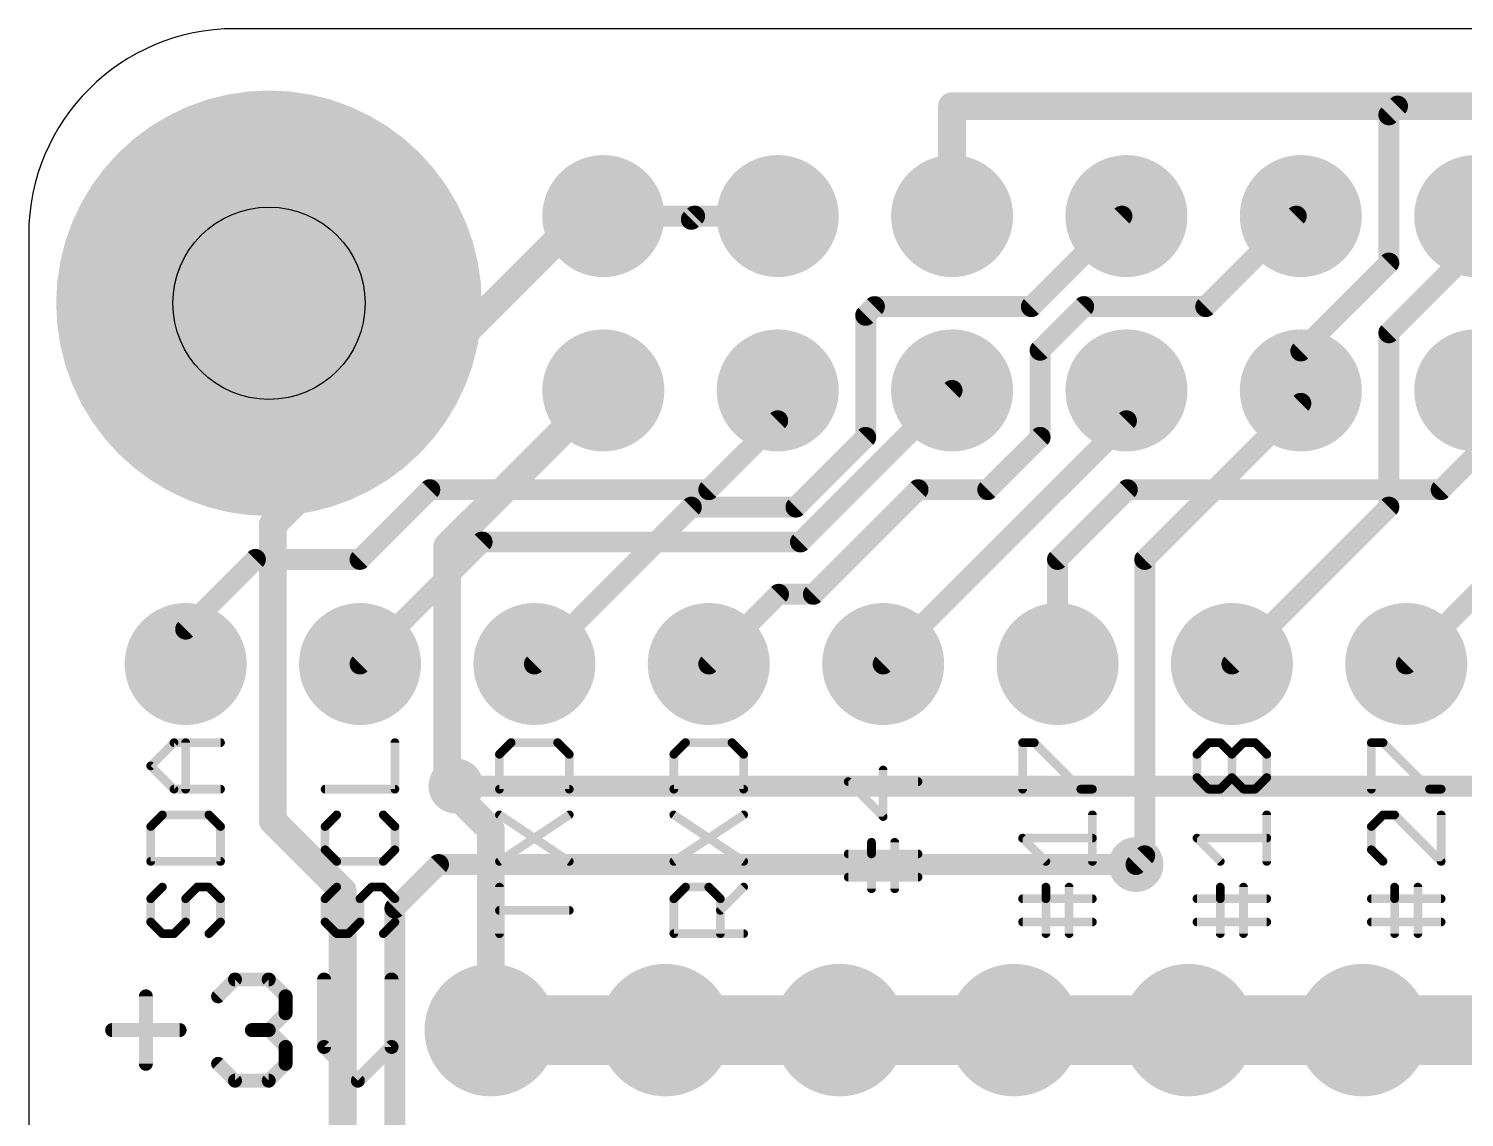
# Model space of a CAD drawing. Extents: x 0 to 65, y 0 to 56.5.
# Drawn here: x 0 to 20.91, y 40.64 to 56.5 of the extents above; entities that cross this region are included whole.
import ezdxf

# ---------------------------------------------------------------- set-up
doc = ezdxf.new("R2010")
doc.units = 0
for name, color, linetype in [('1', 12, 'CONTINUOUS'), ('16', 132, 'CONTINUOUS'), ('17', 110, 'CONTINUOUS'), ('18', 110, 'CONTINUOUS'), ('20', 40, 'CONTINUOUS'), ('21', 253, 'CONTINUOUS'), ('29', 253, 'CONTINUOUS'), ('30', 253, 'CONTINUOUS'), ('41', 12, 'CONTINUOUS')]:
    doc.layers.add(name, color=color, linetype=linetype)

# ---------------------------------------------------------------- blocks, each defined once
blk = doc.blocks.new('RECT')
blk.add_solid([(-0.5, -0.5), (0.5, -0.5), (-0.5, 0.5), (0.5, 0.5)])
blk = doc.blocks.new('ROUNDP')
at = {"const_width": 0.5}
blk.add_lwpolyline([(0, -0.25, 1), (0, 0.25, 1), (0, -0.25)], format="xyb", dxfattribs=at)
blk = doc.blocks.new('ROUNDV')
at = {"const_width": 0.5}
blk.add_lwpolyline([(0, -0.25, 1), (0, 0.25, 1), (0, -0.25)], format="xyb", dxfattribs=at)

msp = doc.modelspace()

# ---------------------------------------------------------------- linework, layer by layer
at = {"layer": '1', "const_width": 0.3048}
for points in [[(17.145, 52.451), (18.464, 53.77)], [(18.464, 53.77), (18.53, 53.77)], [(14.732, 51.816), (15.367, 52.451)], [(15.367, 52.451), (17.145, 52.451)], [(14.732, 50.546), (14.732, 51.816)], [(10.91, 50.788), (10.91, 51.23)], [(11.242, 49.022), (13.45, 51.23)], [(15.99, 50.788), (15.99, 51.23)], [(9.906, 49.784), (10.91, 50.788)], [(12.446, 47.244), (15.99, 50.788)], [(20.066, 47.244), (23.61, 50.788)], [(13.97, 49.784), (14.732, 50.546)], [(20.574, 49.784), (21.07, 50.28)], [(4.826, 48.768), (5.842, 49.784)], [(5.842, 49.784), (9.906, 49.784)], [(11.43, 48.26), (12.954, 49.784)], [(12.954, 49.784), (13.97, 49.784)], [(14.986, 48.768), (16.002, 49.784)], [(16.002, 49.784), (20.574, 49.784)], [(4.826, 47.244), (6.604, 49.022)], [(6.604, 49.022), (11.242, 49.022)], [(2.286, 47.752), (3.302, 48.768)], [(3.302, 48.768), (4.826, 48.768)], [(14.986, 47.244), (14.986, 48.768)], [(9.906, 47.244), (10.922, 48.26)], [(10.922, 48.26), (11.43, 48.26)], [(2.286, 47.244), (2.286, 47.752)], [(28.321, 45.466), (6.223, 45.466)], [(5.334, 43.688), (5.969, 44.323)], [(5.969, 44.323), (16.129, 44.323)], [(5.334, 38.735), (5.334, 43.688)]]:
    msp.add_lwpolyline(points, dxfattribs=at)
at = {"layer": '1', "const_width": 0.1524}
for points in [[(18.464, 53.8462, 1), (18.464, 53.6938)], [(18.5179, 53.7161, 1), (18.4101, 53.8239)], [(18.53, 53.6938, 1), (18.53, 53.8462)], [(15.367, 52.5272, 1), (15.367, 52.3748)], [(15.4209, 52.3971, 1), (15.3131, 52.5049)], [(17.0911, 52.5049, 1), (17.1989, 52.3971)], [(17.145, 52.3748, 1), (17.145, 52.5272)], [(14.8082, 51.816, 1), (14.6558, 51.816)], [(14.6781, 51.8699, 1), (14.7859, 51.7621)], [(10.9862, 51.23, 1), (10.8338, 51.23)], [(13.5039, 51.1761, 1), (13.3961, 51.2839)], [(16.0662, 51.23, 1), (15.9138, 51.23)], [(10.8338, 50.788, 1), (10.9862, 50.788)], [(10.9639, 50.7341, 1), (10.8561, 50.8419)], [(15.9138, 50.788, 1), (16.0662, 50.788)], [(16.0439, 50.7341, 1), (15.9361, 50.8419)], [(14.6558, 50.546, 1), (14.8082, 50.546)], [(14.7859, 50.4921, 1), (14.6781, 50.5999)], [(5.842, 49.8602, 1), (5.842, 49.7078)], [(5.8959, 49.7301, 1), (5.7881, 49.8379)], [(9.8521, 49.8379, 1), (9.9599, 49.7301)], [(9.906, 49.7078, 1), (9.906, 49.8602)], [(12.954, 49.8602, 1), (12.954, 49.7078)], [(13.0079, 49.7301, 1), (12.9001, 49.8379)], [(13.9161, 49.8379, 1), (14.0239, 49.7301)], [(13.97, 49.7078, 1), (13.97, 49.8602)], [(16.002, 49.8602, 1), (16.002, 49.7078)], [(16.0559, 49.7301, 1), (15.9481, 49.8379)], [(20.5201, 49.8379, 1), (20.6279, 49.7301)], [(20.574, 49.7078, 1), (20.574, 49.8602)], [(6.604, 49.0982, 1), (6.604, 48.9458)], [(6.6579, 48.9681, 1), (6.5501, 49.0759)], [(11.1881, 49.0759, 1), (11.2959, 48.9681)], [(11.242, 48.9458, 1), (11.242, 49.0982)], [(3.302, 48.8442, 1), (3.302, 48.6918)], [(3.3559, 48.7141, 1), (3.2481, 48.8219)], [(4.7721, 48.8219, 1), (4.8799, 48.7141)], [(4.826, 48.6918, 1), (4.826, 48.8442)], [(15.0622, 48.768, 1), (14.9098, 48.768)], [(14.9321, 48.8219, 1), (15.0399, 48.7141)], [(10.922, 48.3362, 1), (10.922, 48.1838)], [(10.9759, 48.2061, 1), (10.8681, 48.3139)], [(11.3761, 48.3139, 1), (11.4839, 48.2061)], [(11.43, 48.1838, 1), (11.43, 48.3362)], [(2.3622, 47.752, 1), (2.2098, 47.752)], [(2.2321, 47.8059, 1), (2.3399, 47.6981)], [(2.2098, 47.244, 1), (2.3622, 47.244)], [(4.7721, 47.2979, 1), (4.8799, 47.1901)], [(9.8521, 47.2979, 1), (9.9599, 47.1901)], [(12.3921, 47.2979, 1), (12.4999, 47.1901)], [(14.9098, 47.244, 1), (15.0622, 47.244)], [(20.0121, 47.2979, 1), (20.1199, 47.1901)], [(6.223, 45.5422, 1), (6.223, 45.3898)], [(5.969, 44.3992, 1), (5.969, 44.2468)], [(6.0229, 44.2691, 1), (5.9151, 44.3769)], [(16.129, 44.2468, 1), (16.129, 44.3992)], [(5.4102, 43.688, 1), (5.2578, 43.688)], [(5.2801, 43.7419, 1), (5.3879, 43.6341)]]:
    msp.add_lwpolyline(points, format="xyb", dxfattribs=at)
at = {"layer": '16'}
for points, const_width in [([(13.45, 53.77), (13.45, 55.372)], 0.4064), ([(13.45, 55.372), (19.939, 55.372)], 0.4064), ([(19.812, 55.245), (19.939, 55.372)], 0.3048), ([(19.939, 55.372), (23.61, 55.372)], 0.4064), ([(19.812, 53.086), (19.812, 55.245)], 0.3048), ([(3.556, 49.276), (8.05, 53.77)], 0.4064), ([(8.05, 53.77), (8.37, 53.77)], 0.4064), ([(9.6993, 53.77), (8.37, 53.77)], 0.3048), ([(9.6993, 53.77), (9.652, 53.7227)], 0.3048), ([(10.91, 53.77), (9.6993, 53.77)], 0.3048), ([(14.605, 52.451), (15.924, 53.77)], 0.3048), ([(15.924, 53.77), (15.99, 53.77)], 0.3048), ([(19.812, 52.07), (21.07, 53.328)], 0.3048), ([(18.53, 51.804), (19.812, 53.086)], 0.3048), ([(12.192, 52.324), (12.319, 52.451)], 0.3048), ([(12.319, 52.451), (14.605, 52.451)], 0.3048), ([(12.192, 50.546), (12.192, 52.324)], 0.3048), ([(19.812, 49.53), (19.812, 52.07)], 0.3048), ([(18.53, 51.23), (18.53, 51.804)], 0.3048), ([(8.37, 51.23), (6.096, 48.956)], 0.4064), ([(18.53, 51.042), (18.53, 51.23)], 0.3048), ([(16.256, 48.768), (18.53, 51.042)], 0.3048), ([(11.176, 49.53), (12.192, 50.546)], 0.3048), ([(7.366, 47.244), (9.652, 49.53)], 0.3048), ([(9.652, 49.53), (11.176, 49.53)], 0.3048), ([(17.526, 47.244), (19.812, 49.53)], 0.3048), ([(3.556, 49.276), (3.556, 44.958)], 0.4064), ([(6.096, 48.956), (6.096, 45.466)], 0.4064), ([(16.256, 44.45), (16.256, 48.768)], 0.3048), ([(6.096, 45.466), (6.223, 45.339)], 0.4064), ([(6.223, 45.466), (6.223, 45.339)], 0.4064), ([(6.223, 45.339), (6.731, 44.831)], 0.4064), ([(3.556, 44.958), (4.572, 43.942)], 0.4064), ([(6.731, 44.831), (6.731, 41.91)], 0.4064), ([(16.129, 44.323), (16.256, 44.45)], 0.3048), ([(4.572, 43.942), (4.572, 37.338)], 0.4064), ([(6.731, 41.91), (9.271, 41.91)], 0.8128), ([(9.271, 41.91), (11.811, 41.91)], 0.8128), ([(11.811, 41.91), (14.351, 41.91)], 0.8128), ([(14.351, 41.91), (16.891, 41.91)], 0.8128), ([(16.891, 41.91), (19.431, 41.91)], 0.8128), ([(19.431, 41.91), (21.971, 41.91)], 0.8128)]:
    msp.add_lwpolyline(points, dxfattribs=dict(at, const_width=const_width))
for points, const_width in [([(13.5516, 55.372, 1), (13.3484, 55.372)], 0.2032), ([(13.45, 55.4736, 1), (13.45, 55.2704)], 0.2032), ([(19.939, 55.4736, 1), (19.939, 55.2704)], 0.2032), ([(19.9929, 55.3181, 1), (19.8851, 55.4259)], 0.1524), ([(19.939, 55.2704, 1), (19.939, 55.4736)], 0.2032), ([(19.8882, 55.245, 1), (19.7358, 55.245)], 0.1524), ([(19.7581, 55.2989, 1), (19.8659, 55.1911)], 0.1524), ([(8.05, 53.8716, 1), (8.05, 53.6684)], 0.2032), ([(8.1218, 53.6982, 1), (7.9782, 53.8418)], 0.2032), ([(8.37, 53.6684, 1), (8.37, 53.8716)], 0.2032), ([(8.37, 53.8462, 1), (8.37, 53.6938)], 0.1524), ([(9.5981, 53.7766, 1), (9.7059, 53.6688)], 0.1524), ([(9.6993, 53.8462, 1), (9.6993, 53.6938)], 0.1524), ([(9.7532, 53.7161, 1), (9.6454, 53.8239)], 0.1524), ([(9.6993, 53.6938, 1), (9.6993, 53.8462)], 0.1524), ([(10.91, 53.6938, 1), (10.91, 53.8462)], 0.1524), ([(13.3484, 53.77, 1), (13.5516, 53.77)], 0.2032), ([(15.924, 53.8462, 1), (15.924, 53.6938)], 0.1524), ([(15.9779, 53.7161, 1), (15.8701, 53.8239)], 0.1524), ([(15.99, 53.6938, 1), (15.99, 53.8462)], 0.1524), ([(19.7358, 53.086, 1), (19.8882, 53.086)], 0.1524), ([(19.8659, 53.0321, 1), (19.7581, 53.1399)], 0.1524), ([(12.319, 52.5272, 1), (12.319, 52.3748)], 0.1524), ([(12.3729, 52.3971, 1), (12.2651, 52.5049)], 0.1524), ([(14.5511, 52.5049, 1), (14.6589, 52.3971)], 0.1524), ([(14.605, 52.3748, 1), (14.605, 52.5272)], 0.1524), ([(12.2682, 52.324, 1), (12.1158, 52.324)], 0.1524), ([(12.1381, 52.3779, 1), (12.2459, 52.2701)], 0.1524), ([(19.8882, 52.07, 1), (19.7358, 52.07)], 0.1524), ([(19.7581, 52.1239, 1), (19.8659, 52.0161)], 0.1524), ([(18.6062, 51.804, 1), (18.4538, 51.804)], 0.1524), ([(18.4761, 51.8579, 1), (18.5839, 51.7501)], 0.1524), ([(8.4418, 51.1582, 1), (8.2982, 51.3018)], 0.2032), ([(18.6062, 51.23, 1), (18.4538, 51.23)], 0.1524), ([(18.4538, 51.23, 1), (18.6062, 51.23)], 0.1524), ([(18.4538, 51.042, 1), (18.6062, 51.042)], 0.1524), ([(18.5839, 50.9881, 1), (18.4761, 51.0959)], 0.1524), ([(12.1158, 50.546, 1), (12.2682, 50.546)], 0.1524), ([(12.2459, 50.4921, 1), (12.1381, 50.5999)], 0.1524), ([(9.652, 49.6062, 1), (9.652, 49.4538)], 0.1524), ([(9.7059, 49.4761, 1), (9.5981, 49.5839)], 0.1524), ([(11.1221, 49.5839, 1), (11.2299, 49.4761)], 0.1524), ([(11.176, 49.4538, 1), (11.176, 49.6062)], 0.1524), ([(19.7358, 49.53, 1), (19.8882, 49.53)], 0.1524), ([(19.8659, 49.4761, 1), (19.7581, 49.5839)], 0.1524), ([(3.6576, 49.276, 1), (3.4544, 49.276)], 0.2032), ([(3.4842, 49.3478, 1), (3.6278, 49.2042)], 0.2032), ([(6.1976, 48.956, 1), (5.9944, 48.956)], 0.2032), ([(6.0242, 49.0278, 1), (6.1678, 48.8842)], 0.2032), ([(16.3322, 48.768, 1), (16.1798, 48.768)], 0.1524), ([(16.2021, 48.8219, 1), (16.3099, 48.7141)], 0.1524), ([(7.3121, 47.2979, 1), (7.4199, 47.1901)], 0.1524), ([(17.4721, 47.2979, 1), (17.5799, 47.1901)], 0.1524), ([(6.1678, 45.5378, 1), (6.0242, 45.3942)], 0.2032), ([(6.3246, 45.466, 1), (6.1214, 45.466)], 0.2032), ([(5.9944, 45.466, 1), (6.1976, 45.466)], 0.2032), ([(6.1214, 45.339, 1), (6.3246, 45.339)], 0.2032), ([(6.2948, 45.4108, 1), (6.1512, 45.2672)], 0.2032), ([(6.1512, 45.2672, 1), (6.2948, 45.4108)], 0.2032), ([(3.4544, 44.958, 1), (3.6576, 44.958)], 0.2032), ([(3.6278, 45.0298, 1), (3.4842, 44.8862)], 0.2032), ([(6.8326, 44.831, 1), (6.6294, 44.831)], 0.2032), ([(6.6592, 44.7592, 1), (6.8028, 44.9028)], 0.2032), ([(16.3099, 44.3961, 1), (16.2021, 44.5039)], 0.1524), ([(16.0751, 44.3769, 1), (16.1829, 44.2691)], 0.1524), ([(16.1798, 44.45, 1), (16.3322, 44.45)], 0.1524), ([(4.6736, 43.942, 1), (4.4704, 43.942)], 0.2032), ([(4.5002, 43.8702, 1), (4.6438, 44.0138)], 0.2032), ([(6.731, 42.1132, 1), (6.731, 41.7068)], 0.4064), ([(9.271, 42.1132, 1), (9.271, 41.7068)], 0.4064), ([(9.271, 41.7068, 1), (9.271, 42.1132)], 0.4064), ([(11.811, 42.1132, 1), (11.811, 41.7068)], 0.4064), ([(11.811, 41.7068, 1), (11.811, 42.1132)], 0.4064), ([(14.351, 42.1132, 1), (14.351, 41.7068)], 0.4064), ([(14.351, 41.7068, 1), (14.351, 42.1132)], 0.4064), ([(16.891, 42.1132, 1), (16.891, 41.7068)], 0.4064), ([(16.891, 41.7068, 1), (16.891, 42.1132)], 0.4064), ([(19.431, 42.1132, 1), (19.431, 41.7068)], 0.4064), ([(19.431, 41.7068, 1), (19.431, 42.1132)], 0.4064), ([(6.6294, 41.91, 1), (6.8326, 41.91)], 0.2032)]:
    msp.add_lwpolyline(points, format="xyb", dxfattribs=dict(at, const_width=const_width))
at = {"layer": '20'}
for p, q in [((62, 56.5), (3, 56.5)), ((0, 53.5), (0, 3))]:
    msp.add_line(p, q, dxfattribs=at)
msp.add_circle((3.5, 52.5), 1.4, dxfattribs=at)
msp.add_arc((3, 53.5), 3, 90, 180, dxfattribs=at)
at = {"layer": '21'}
for points, const_width in [([(1.7771, 45.7597), (2.1161, 46.0986)], 0.127), ([(2.1161, 46.0986), (2.794, 46.0986)], 0.127), ([(2.2856, 45.4207), (2.2856, 46.0986)], 0.127), ([(5.334, 45.4207), (5.334, 46.0986)], 0.127), ([(7.0266, 46.0986), (6.8571, 45.9292)], 0.127), ([(7.7045, 46.0986), (7.0266, 46.0986)], 0.127), ([(7.874, 45.9292), (7.7045, 46.0986)], 0.127), ([(9.5666, 46.0986), (9.3971, 45.9292)], 0.127), ([(10.2445, 46.0986), (9.5666, 46.0986)], 0.127), ([(10.414, 45.9292), (10.2445, 46.0986)], 0.127), ([(14.4771, 45.4207), (14.4771, 46.0986)], 0.127), ([(14.4771, 46.0986), (14.6466, 46.0986)], 0.127), ([(14.6466, 46.0986), (15.3245, 45.4207)], 0.127), ([(17.0171, 45.9292), (17.1866, 46.0986)], 0.127), ([(17.1866, 46.0986), (17.3561, 46.0986)], 0.127), ([(17.3561, 46.0986), (17.5256, 45.9292)], 0.127), ([(17.5256, 45.9292), (17.695, 46.0986)], 0.127), ([(17.695, 46.0986), (17.8645, 46.0986)], 0.127), ([(17.8645, 46.0986), (18.034, 45.9292)], 0.127), ([(19.5571, 45.4207), (19.5571, 46.0986)], 0.127), ([(19.5571, 46.0986), (19.7266, 46.0986)], 0.127), ([(19.7266, 46.0986), (20.4045, 45.4207)], 0.127), ([(2.1161, 45.4207), (1.7771, 45.7597)], 0.127), ([(6.8571, 45.9292), (6.8571, 45.4207)], 0.127), ([(7.874, 45.4207), (7.874, 45.9292)], 0.127), ([(9.3971, 45.9292), (9.3971, 45.4207)], 0.127), ([(10.414, 45.4207), (10.414, 45.9292)], 0.127), ([(17.0171, 45.5902), (17.0171, 45.9292)], 0.127), ([(17.5256, 45.5902), (17.5256, 45.9292)], 0.127), ([(18.034, 45.9292), (18.034, 45.5902)], 0.127), ([(12.954, 45.5299), (11.9371, 45.5299)], 0.127), ([(11.9371, 45.5299), (12.4456, 45.0215)], 0.127), ([(12.4456, 45.0215), (12.4456, 45.6994)], 0.127), ([(17.1866, 45.4207), (17.0171, 45.5902)], 0.127), ([(17.5256, 45.5902), (17.3561, 45.4207)], 0.127), ([(17.695, 45.4207), (17.5256, 45.5902)], 0.127), ([(18.034, 45.5902), (17.8645, 45.4207)], 0.127), ([(2.794, 45.4207), (2.1161, 45.4207)], 0.127), ([(4.3171, 45.4207), (5.334, 45.4207)], 0.127), ([(6.8571, 45.4207), (7.874, 45.4207)], 0.127), ([(9.3971, 45.4207), (10.414, 45.4207)], 0.127), ([(15.3245, 45.4207), (15.494, 45.4207)], 0.127), ([(17.3561, 45.4207), (17.1866, 45.4207)], 0.127), ([(17.8645, 45.4207), (17.695, 45.4207)], 0.127), ([(20.4045, 45.4207), (20.574, 45.4207)], 0.127), ([(1.9466, 45.0462), (1.7771, 44.8767)], 0.127), ([(2.6245, 45.0462), (1.9466, 45.0462)], 0.127), ([(2.794, 44.8767), (2.6245, 45.0462)], 0.127), ([(4.4866, 45.0462), (4.3171, 44.8767)], 0.127), ([(5.334, 44.8767), (5.1645, 45.0462)], 0.127), ([(6.8571, 44.3683), (7.874, 45.0462)], 0.127), ([(6.8571, 45.0462), (7.874, 44.3683)], 0.127), ([(9.3971, 44.3683), (10.414, 45.0462)], 0.127), ([(9.3971, 45.0462), (10.414, 44.3683)], 0.127), ([(15.494, 44.3683), (15.494, 45.0462)], 0.127), ([(18.034, 44.3683), (18.034, 45.0462)], 0.127), ([(19.7266, 45.0462), (19.5571, 44.8767)], 0.127), ([(19.8961, 45.0462), (19.7266, 45.0462)], 0.127), ([(20.574, 44.3683), (19.8961, 45.0462)], 0.127), ([(20.574, 45.0462), (20.574, 44.3683)], 0.127), ([(1.7771, 44.8767), (1.7771, 44.3683)], 0.127), ([(2.794, 44.3683), (2.794, 44.8767)], 0.127), ([(4.3171, 44.8767), (4.3171, 44.5378)], 0.127), ([(5.334, 44.5378), (5.334, 44.8767)], 0.127), ([(14.8161, 44.3683), (14.4771, 44.7072)], 0.127), ([(14.4771, 44.7072), (15.494, 44.7072)], 0.127), ([(17.3561, 44.3683), (17.0171, 44.7072)], 0.127), ([(17.0171, 44.7072), (18.034, 44.7072)], 0.127), ([(19.5571, 44.8767), (19.5571, 44.5378)], 0.127), ([(4.3171, 44.5378), (4.4866, 44.3683)], 0.127), ([(5.1645, 44.3683), (5.334, 44.5378)], 0.127), ([(11.9371, 44.4775), (12.954, 44.4775)], 0.127), ([(12.2761, 44.4775), (12.2761, 44.647)], 0.127), ([(12.2761, 43.969), (12.2761, 44.4775)], 0.127), ([(12.615, 43.969), (12.615, 44.647)], 0.127), ([(19.5571, 44.5378), (19.7266, 44.3683)], 0.127), ([(1.7771, 44.3683), (2.794, 44.3683)], 0.127), ([(4.4866, 44.3683), (5.1645, 44.3683)], 0.127), ([(12.954, 44.1385), (11.9371, 44.1385)], 0.127), ([(1.9466, 43.9937), (1.7771, 43.8242)], 0.127), ([(2.2856, 43.8242), (2.455, 43.9937)], 0.127), ([(2.455, 43.9937), (2.6245, 43.9937)], 0.127), ([(2.6245, 43.9937), (2.794, 43.8242)], 0.127), ([(4.4866, 43.9937), (4.3171, 43.8242)], 0.127), ([(4.8256, 43.8242), (4.995, 43.9937)], 0.127), ([(4.995, 43.9937), (5.1645, 43.9937)], 0.127), ([(5.1645, 43.9937), (5.334, 43.8242)], 0.127), ([(6.8571, 43.3158), (6.8571, 43.9937)], 0.127), ([(9.3971, 43.8242), (9.5666, 43.9937)], 0.127), ([(9.5666, 43.9937), (9.9056, 43.9937)], 0.127), ([(9.9056, 43.9937), (10.075, 43.8242)], 0.127), ([(10.075, 43.6548), (10.414, 43.9937)], 0.127), ([(14.8161, 43.8242), (14.8161, 43.9937)], 0.127), ([(15.155, 43.3158), (15.155, 43.9937)], 0.127), ([(17.3561, 43.8242), (17.3561, 43.9937)], 0.127), ([(17.695, 43.3158), (17.695, 43.9937)], 0.127), ([(19.8961, 43.8242), (19.8961, 43.9937)], 0.127), ([(20.235, 43.3158), (20.235, 43.9937)], 0.127), ([(1.7771, 43.8242), (1.7771, 43.4853)], 0.127), ([(2.2856, 43.4853), (2.2856, 43.8242)], 0.127), ([(2.794, 43.8242), (2.794, 43.4853)], 0.127), ([(4.3171, 43.8242), (4.3171, 43.4853)], 0.127), ([(4.8256, 43.4853), (4.8256, 43.8242)], 0.127), ([(5.334, 43.8242), (5.334, 43.4853)], 0.127), ([(7.874, 43.6548), (6.8571, 43.6548)], 0.127), ([(9.3971, 43.3158), (9.3971, 43.8242)], 0.127), ([(10.075, 43.8242), (10.075, 43.3158)], 0.127), ([(14.4771, 43.8242), (15.494, 43.8242)], 0.127), ([(14.8161, 43.3158), (14.8161, 43.8242)], 0.127), ([(17.0171, 43.8242), (18.034, 43.8242)], 0.127), ([(17.3561, 43.3158), (17.3561, 43.8242)], 0.127), ([(19.5571, 43.8242), (20.574, 43.8242)], 0.127), ([(19.8961, 43.3158), (19.8961, 43.8242)], 0.127), ([(1.7771, 43.4853), (1.9466, 43.3158)], 0.127), ([(2.1161, 43.3158), (2.2856, 43.4853)], 0.127), ([(2.794, 43.4853), (2.6245, 43.3158)], 0.127), ([(4.3171, 43.4853), (4.4866, 43.3158)], 0.127), ([(4.6561, 43.3158), (4.8256, 43.4853)], 0.127), ([(5.334, 43.4853), (5.1645, 43.3158)], 0.127), ([(15.494, 43.4853), (14.4771, 43.4853)], 0.127), ([(18.034, 43.4853), (17.0171, 43.4853)], 0.127), ([(20.574, 43.4853), (19.5571, 43.4853)], 0.127), ([(1.9466, 43.3158), (2.1161, 43.3158)], 0.127), ([(4.4866, 43.3158), (4.6561, 43.3158)], 0.127), ([(10.414, 43.3158), (9.3971, 43.3158)], 0.127), ([(2.7588, 42.4021), (3.0045, 42.6479)], 0.2032), ([(3.0045, 42.6479), (3.496, 42.6479)], 0.2032), ([(3.496, 42.6479), (3.7418, 42.4021)], 0.2032), ([(4.3024, 42.6479), (4.3024, 41.6649)], 0.2032), ([(5.2854, 41.6649), (5.2854, 42.6479)], 0.2032), ([(1.7067, 42.4021), (1.7067, 41.4191)], 0.2032), ([(3.7418, 42.4021), (3.7418, 42.1564)], 0.2032), ([(3.7418, 42.1564), (3.496, 41.9106)], 0.2032), ([(6.731, 41.91), (62.611, 41.91)], 0.8128), ([(1.2152, 41.9106), (2.1982, 41.9106)], 0.2032), ([(3.496, 41.9106), (3.2503, 41.9106)], 0.2032), ([(3.496, 41.9106), (3.7418, 41.6649)], 0.2032), ([(3.7418, 41.6649), (3.7418, 41.4191)], 0.2032), ([(4.3024, 41.6649), (4.7939, 41.1734)], 0.2032), ([(4.7939, 41.1734), (5.2854, 41.6649)], 0.2032), ([(3.0045, 41.1734), (2.7588, 41.4191)], 0.2032), ([(3.7418, 41.4191), (3.496, 41.1734)], 0.2032), ([(3.496, 41.1734), (3.0045, 41.1734)], 0.2032)]:
    msp.add_lwpolyline(points, dxfattribs=dict(at, const_width=const_width))
for points, const_width in [([(2.1161, 46.1304, 1), (2.1161, 46.0669)], 0.0635), ([(2.1385, 46.0762, 1), (2.0936, 46.1211)], 0.0635), ([(2.3173, 46.0986, 1), (2.2538, 46.0986)], 0.0635), ([(2.794, 46.0669, 1), (2.794, 46.1304)], 0.0635), ([(5.3658, 46.0986, 1), (5.3023, 46.0986)], 0.0635), ([(7.0266, 46.1304, 1), (7.0266, 46.0669)], 0.0635), ([(7.0491, 46.0762, 1), (7.0042, 46.1211)], 0.0635), ([(7.727, 46.1211, 1), (7.6821, 46.0762)], 0.0635), ([(7.7045, 46.0669, 1), (7.7045, 46.1304)], 0.0635), ([(9.5666, 46.1304, 1), (9.5666, 46.0669)], 0.0635), ([(9.5891, 46.0762, 1), (9.5442, 46.1211)], 0.0635), ([(10.267, 46.1211, 1), (10.2221, 46.0762)], 0.0635), ([(10.2445, 46.0669, 1), (10.2445, 46.1304)], 0.0635), ([(14.4771, 46.1304, 1), (14.4771, 46.0669)], 0.0635), ([(14.5089, 46.0986, 1), (14.4454, 46.0986)], 0.0635), ([(14.6691, 46.1211, 1), (14.6242, 46.0762)], 0.0635), ([(14.6466, 46.0669, 1), (14.6466, 46.1304)], 0.0635), ([(17.1866, 46.1304, 1), (17.1866, 46.0669)], 0.0635), ([(17.2091, 46.0762, 1), (17.1642, 46.1211)], 0.0635), ([(17.3785, 46.1211, 1), (17.3336, 46.0762)], 0.0635), ([(17.3561, 46.0669, 1), (17.3561, 46.1304)], 0.0635), ([(17.695, 46.1304, 1), (17.695, 46.0669)], 0.0635), ([(17.7175, 46.0762, 1), (17.6726, 46.1211)], 0.0635), ([(17.887, 46.1211, 1), (17.8421, 46.0762)], 0.0635), ([(17.8645, 46.0669, 1), (17.8645, 46.1304)], 0.0635), ([(19.5571, 46.1304, 1), (19.5571, 46.0669)], 0.0635), ([(19.5889, 46.0986, 1), (19.5254, 46.0986)], 0.0635), ([(19.7491, 46.1211, 1), (19.7042, 46.0762)], 0.0635), ([(19.7266, 46.0669, 1), (19.7266, 46.1304)], 0.0635), ([(1.7996, 45.7821, 1), (1.7547, 45.7372)], 0.0635), ([(1.7547, 45.7821, 1), (1.7996, 45.7372)], 0.0635), ([(6.8889, 45.9292, 1), (6.8254, 45.9292)], 0.0635), ([(6.8347, 45.9516, 1), (6.8796, 45.9067)], 0.0635), ([(7.9058, 45.9292, 1), (7.8423, 45.9292)], 0.0635), ([(7.8515, 45.9067, 1), (7.8965, 45.9516)], 0.0635), ([(9.4289, 45.9292, 1), (9.3654, 45.9292)], 0.0635), ([(9.3747, 45.9516, 1), (9.4196, 45.9067)], 0.0635), ([(10.4458, 45.9292, 1), (10.3822, 45.9292)], 0.0635), ([(10.3915, 45.9067, 1), (10.4365, 45.9516)], 0.0635), ([(17.0489, 45.9292, 1), (16.9854, 45.9292)], 0.0635), ([(16.9947, 45.9516, 1), (17.0396, 45.9067)], 0.0635), ([(17.5573, 45.9292, 1), (17.4938, 45.9292)], 0.0635), ([(17.5031, 45.9516, 1), (17.548, 45.9067)], 0.0635), ([(17.5031, 45.9067, 1), (17.548, 45.9516)], 0.0635), ([(18.0658, 45.9292, 1), (18.0023, 45.9292)], 0.0635), ([(18.0115, 45.9067, 1), (18.0565, 45.9516)], 0.0635), ([(11.9371, 45.5617, 1), (11.9371, 45.4982)], 0.0635), ([(11.9596, 45.5524, 1), (11.9147, 45.5075)], 0.0635), ([(12.4773, 45.6994, 1), (12.4138, 45.6994)], 0.0635), ([(12.954, 45.4982, 1), (12.954, 45.5617)], 0.0635), ([(16.9854, 45.5902, 1), (17.0489, 45.5902)], 0.0635), ([(17.0396, 45.6127, 1), (16.9947, 45.5678)], 0.0635), ([(17.548, 45.6127, 1), (17.5031, 45.5678)], 0.0635), ([(17.4938, 45.5902, 1), (17.5573, 45.5902)], 0.0635), ([(17.548, 45.5678, 1), (17.5031, 45.6127)], 0.0635), ([(18.0023, 45.5902, 1), (18.0658, 45.5902)], 0.0635), ([(18.0565, 45.5678, 1), (18.0115, 45.6127)], 0.0635), ([(2.1161, 45.4525, 1), (2.1161, 45.389)], 0.0635), ([(2.0936, 45.3983, 1), (2.1385, 45.4432)], 0.0635), ([(2.2538, 45.4207, 1), (2.3173, 45.4207)], 0.0635), ([(2.794, 45.389, 1), (2.794, 45.4525)], 0.0635), ([(4.3171, 45.4525, 1), (4.3171, 45.389)], 0.0635), ([(5.3023, 45.4207, 1), (5.3658, 45.4207)], 0.0635), ([(5.334, 45.389, 1), (5.334, 45.4525)], 0.0635), ([(6.8571, 45.4525, 1), (6.8571, 45.389)], 0.0635), ([(6.8254, 45.4207, 1), (6.8889, 45.4207)], 0.0635), ([(7.8423, 45.4207, 1), (7.9058, 45.4207)], 0.0635), ([(7.874, 45.389, 1), (7.874, 45.4525)], 0.0635), ([(9.3971, 45.4525, 1), (9.3971, 45.389)], 0.0635), ([(9.3654, 45.4207, 1), (9.4289, 45.4207)], 0.0635), ([(10.3822, 45.4207, 1), (10.4458, 45.4207)], 0.0635), ([(10.414, 45.389, 1), (10.414, 45.4525)], 0.0635), ([(14.4454, 45.4207, 1), (14.5089, 45.4207)], 0.0635), ([(15.3245, 45.4525, 1), (15.3245, 45.389)], 0.0635), ([(15.3021, 45.3983, 1), (15.347, 45.4432)], 0.0635), ([(15.494, 45.389, 1), (15.494, 45.4525)], 0.0635), ([(17.1866, 45.4525, 1), (17.1866, 45.389)], 0.0635), ([(17.1642, 45.3983, 1), (17.2091, 45.4432)], 0.0635), ([(17.3336, 45.4432, 1), (17.3785, 45.3983)], 0.0635), ([(17.3561, 45.389, 1), (17.3561, 45.4525)], 0.0635), ([(17.695, 45.4525, 1), (17.695, 45.389)], 0.0635), ([(17.6726, 45.3983, 1), (17.7175, 45.4432)], 0.0635), ([(17.8421, 45.4432, 1), (17.887, 45.3983)], 0.0635), ([(17.8645, 45.389, 1), (17.8645, 45.4525)], 0.0635), ([(19.5254, 45.4207, 1), (19.5889, 45.4207)], 0.0635), ([(20.4045, 45.4525, 1), (20.4045, 45.389)], 0.0635), ([(20.3821, 45.3983, 1), (20.427, 45.4432)], 0.0635), ([(20.574, 45.389, 1), (20.574, 45.4525)], 0.0635), ([(1.9466, 45.0779, 1), (1.9466, 45.0144)], 0.0635), ([(1.9691, 45.0237, 1), (1.9242, 45.0686)], 0.0635), ([(2.647, 45.0686, 1), (2.6021, 45.0237)], 0.0635), ([(2.6245, 45.0144, 1), (2.6245, 45.0779)], 0.0635), ([(4.5091, 45.0237, 1), (4.4642, 45.0686)], 0.0635), ([(5.187, 45.0686, 1), (5.1421, 45.0237)], 0.0635), ([(6.8747, 45.0726, 1), (6.8395, 45.0198)], 0.0635), ([(7.8916, 45.0198, 1), (7.8564, 45.0726)], 0.0635), ([(9.4147, 45.0726, 1), (9.3795, 45.0198)], 0.0635), ([(10.4316, 45.0198, 1), (10.3964, 45.0726)], 0.0635), ([(12.4138, 45.0215, 1), (12.4773, 45.0215)], 0.0635), ([(12.4231, 44.999, 1), (12.468, 45.044)], 0.0635), ([(15.5258, 45.0462, 1), (15.4623, 45.0462)], 0.0635), ([(18.0658, 45.0462, 1), (18.0023, 45.0462)], 0.0635), ([(19.7266, 45.0779, 1), (19.7266, 45.0144)], 0.0635), ([(19.7491, 45.0237, 1), (19.7042, 45.0686)], 0.0635), ([(19.9185, 45.0686, 1), (19.8736, 45.0237)], 0.0635), ([(19.8961, 45.0144, 1), (19.8961, 45.0779)], 0.0635), ([(20.6058, 45.0462, 1), (20.5423, 45.0462)], 0.0635), ([(1.8089, 44.8767, 1), (1.7454, 44.8767)], 0.0635), ([(1.7547, 44.8992, 1), (1.7996, 44.8543)], 0.0635), ([(2.8258, 44.8767, 1), (2.7622, 44.8767)], 0.0635), ([(2.7715, 44.8543, 1), (2.8165, 44.8992)], 0.0635), ([(4.3489, 44.8767, 1), (4.2854, 44.8767)], 0.0635), ([(4.2947, 44.8992, 1), (4.3396, 44.8543)], 0.0635), ([(5.3658, 44.8767, 1), (5.3023, 44.8767)], 0.0635), ([(5.3115, 44.8543, 1), (5.3565, 44.8992)], 0.0635), ([(14.4771, 44.739, 1), (14.4771, 44.6755)], 0.0635), ([(14.4996, 44.7297, 1), (14.4547, 44.6848)], 0.0635), ([(15.494, 44.6755, 1), (15.494, 44.739)], 0.0635), ([(17.0171, 44.739, 1), (17.0171, 44.6755)], 0.0635), ([(17.0396, 44.7297, 1), (16.9947, 44.6848)], 0.0635), ([(18.034, 44.6755, 1), (18.034, 44.739)], 0.0635), ([(19.5889, 44.8767, 1), (19.5254, 44.8767)], 0.0635), ([(19.5347, 44.8992, 1), (19.5796, 44.8543)], 0.0635), ([(4.2854, 44.5378, 1), (4.3489, 44.5378)], 0.0635), ([(4.3396, 44.5602, 1), (4.2947, 44.5153)], 0.0635), ([(5.3023, 44.5378, 1), (5.3658, 44.5378)], 0.0635), ([(5.3565, 44.5153, 1), (5.3115, 44.5602)], 0.0635), ([(11.9371, 44.5092, 1), (11.9371, 44.4457)], 0.0635), ([(12.3078, 44.647, 1), (12.2443, 44.647)], 0.0635), ([(12.3078, 44.4775, 1), (12.2443, 44.4775)], 0.0635), ([(12.6468, 44.647, 1), (12.5833, 44.647)], 0.0635), ([(12.954, 44.4457, 1), (12.954, 44.5092)], 0.0635), ([(19.5796, 44.5602, 1), (19.5347, 44.5153)], 0.0635), ([(19.5254, 44.5378, 1), (19.5889, 44.5378)], 0.0635), ([(1.7771, 44.4, 1), (1.7771, 44.3365)], 0.0635), ([(1.7454, 44.3683, 1), (1.8089, 44.3683)], 0.0635), ([(2.7622, 44.3683, 1), (2.8258, 44.3683)], 0.0635), ([(2.794, 44.3365, 1), (2.794, 44.4)], 0.0635), ([(4.4866, 44.4, 1), (4.4866, 44.3365)], 0.0635), ([(4.4642, 44.3458, 1), (4.5091, 44.3907)], 0.0635), ([(5.1421, 44.3907, 1), (5.187, 44.3458)], 0.0635), ([(5.1645, 44.3365, 1), (5.1645, 44.4)], 0.0635), ([(6.8395, 44.3947, 1), (6.8747, 44.3419)], 0.0635), ([(7.8564, 44.3419, 1), (7.8916, 44.3947)], 0.0635), ([(9.3795, 44.3947, 1), (9.4147, 44.3419)], 0.0635), ([(10.3964, 44.3419, 1), (10.4316, 44.3947)], 0.0635), ([(12.2443, 44.4775, 1), (12.3078, 44.4775)], 0.0635), ([(14.7936, 44.3458, 1), (14.8385, 44.3907)], 0.0635), ([(15.4623, 44.3683, 1), (15.5258, 44.3683)], 0.0635), ([(17.3336, 44.3458, 1), (17.3785, 44.3907)], 0.0635), ([(18.0023, 44.3683, 1), (18.0658, 44.3683)], 0.0635), ([(19.7042, 44.3458, 1), (19.7491, 44.3907)], 0.0635), ([(20.5423, 44.3683, 1), (20.6058, 44.3683)], 0.0635), ([(20.5515, 44.3458, 1), (20.5965, 44.3907)], 0.0635), ([(11.9371, 44.1703, 1), (11.9371, 44.1068)], 0.0635), ([(12.954, 44.1068, 1), (12.954, 44.1703)], 0.0635), ([(1.9691, 43.9713, 1), (1.9242, 44.0162)], 0.0635), ([(2.455, 44.0255, 1), (2.455, 43.962)], 0.0635), ([(2.4775, 43.9713, 1), (2.4326, 44.0162)], 0.0635), ([(2.647, 44.0162, 1), (2.6021, 43.9713)], 0.0635), ([(2.6245, 43.962, 1), (2.6245, 44.0255)], 0.0635), ([(4.5091, 43.9713, 1), (4.4642, 44.0162)], 0.0635), ([(4.995, 44.0255, 1), (4.995, 43.962)], 0.0635), ([(5.0175, 43.9713, 1), (4.9726, 44.0162)], 0.0635), ([(5.187, 44.0162, 1), (5.1421, 43.9713)], 0.0635), ([(5.1645, 43.962, 1), (5.1645, 44.0255)], 0.0635), ([(6.8889, 43.9937, 1), (6.8254, 43.9937)], 0.0635), ([(9.5666, 44.0255, 1), (9.5666, 43.962)], 0.0635), ([(9.5891, 43.9713, 1), (9.5442, 44.0162)], 0.0635), ([(9.928, 44.0162, 1), (9.8831, 43.9713)], 0.0635), ([(9.9056, 43.962, 1), (9.9056, 44.0255)], 0.0635), ([(10.4365, 43.9713, 1), (10.3915, 44.0162)], 0.0635), ([(12.2443, 43.969, 1), (12.3078, 43.969)], 0.0635), ([(12.5833, 43.969, 1), (12.6468, 43.969)], 0.0635), ([(14.8478, 43.9937, 1), (14.7843, 43.9937)], 0.0635), ([(15.1868, 43.9937, 1), (15.1233, 43.9937)], 0.0635), ([(17.3878, 43.9937, 1), (17.3243, 43.9937)], 0.0635), ([(17.7268, 43.9937, 1), (17.6633, 43.9937)], 0.0635), ([(19.9278, 43.9937, 1), (19.8643, 43.9937)], 0.0635), ([(20.2668, 43.9937, 1), (20.2033, 43.9937)], 0.0635), ([(1.8089, 43.8242, 1), (1.7454, 43.8242)], 0.0635), ([(1.7547, 43.8467, 1), (1.7996, 43.8018)], 0.0635), ([(2.3173, 43.8242, 1), (2.2538, 43.8242)], 0.0635), ([(2.2631, 43.8467, 1), (2.308, 43.8018)], 0.0635), ([(2.8258, 43.8242, 1), (2.7622, 43.8242)], 0.0635), ([(2.7715, 43.8018, 1), (2.8165, 43.8467)], 0.0635), ([(4.3489, 43.8242, 1), (4.2854, 43.8242)], 0.0635), ([(4.2947, 43.8467, 1), (4.3396, 43.8018)], 0.0635), ([(4.8573, 43.8242, 1), (4.7938, 43.8242)], 0.0635), ([(4.8031, 43.8467, 1), (4.848, 43.8018)], 0.0635), ([(5.3658, 43.8242, 1), (5.3023, 43.8242)], 0.0635), ([(5.3115, 43.8018, 1), (5.3565, 43.8467)], 0.0635), ([(6.8571, 43.6865, 1), (6.8571, 43.623)], 0.0635), ([(7.874, 43.623, 1), (7.874, 43.6865)], 0.0635), ([(9.4289, 43.8242, 1), (9.3654, 43.8242)], 0.0635), ([(9.3747, 43.8467, 1), (9.4196, 43.8018)], 0.0635), ([(10.1068, 43.8242, 1), (10.0433, 43.8242)], 0.0635), ([(10.0526, 43.6772, 1), (10.0975, 43.6323)], 0.0635), ([(10.0526, 43.8018, 1), (10.0975, 43.8467)], 0.0635), ([(14.4771, 43.856, 1), (14.4771, 43.7925)], 0.0635), ([(14.8478, 43.8242, 1), (14.7843, 43.8242)], 0.0635), ([(14.7843, 43.8242, 1), (14.8478, 43.8242)], 0.0635), ([(15.494, 43.7925, 1), (15.494, 43.856)], 0.0635), ([(17.0171, 43.856, 1), (17.0171, 43.7925)], 0.0635), ([(17.3878, 43.8242, 1), (17.3243, 43.8242)], 0.0635), ([(17.3243, 43.8242, 1), (17.3878, 43.8242)], 0.0635), ([(18.034, 43.7925, 1), (18.034, 43.856)], 0.0635), ([(19.5571, 43.856, 1), (19.5571, 43.7925)], 0.0635), ([(19.9278, 43.8242, 1), (19.8643, 43.8242)], 0.0635), ([(19.8643, 43.8242, 1), (19.9278, 43.8242)], 0.0635), ([(20.574, 43.7925, 1), (20.574, 43.856)], 0.0635), ([(1.7996, 43.5077, 1), (1.7547, 43.4628)], 0.0635), ([(1.7454, 43.4853, 1), (1.8089, 43.4853)], 0.0635), ([(2.2538, 43.4853, 1), (2.3173, 43.4853)], 0.0635), ([(2.308, 43.4628, 1), (2.2631, 43.5077)], 0.0635), ([(2.7622, 43.4853, 1), (2.8258, 43.4853)], 0.0635), ([(2.8165, 43.4628, 1), (2.7715, 43.5077)], 0.0635), ([(4.2854, 43.4853, 1), (4.3489, 43.4853)], 0.0635), ([(4.3396, 43.5077, 1), (4.2947, 43.4628)], 0.0635), ([(4.7938, 43.4853, 1), (4.8573, 43.4853)], 0.0635), ([(4.848, 43.4628, 1), (4.8031, 43.5077)], 0.0635), ([(5.3023, 43.4853, 1), (5.3658, 43.4853)], 0.0635), ([(5.3565, 43.4628, 1), (5.3115, 43.5077)], 0.0635), ([(14.4771, 43.517, 1), (14.4771, 43.4535)], 0.0635), ([(15.494, 43.4535, 1), (15.494, 43.517)], 0.0635), ([(17.0171, 43.517, 1), (17.0171, 43.4535)], 0.0635), ([(18.034, 43.4535, 1), (18.034, 43.517)], 0.0635), ([(19.5571, 43.517, 1), (19.5571, 43.4535)], 0.0635), ([(20.574, 43.4535, 1), (20.574, 43.517)], 0.0635), ([(1.9466, 43.3476, 1), (1.9466, 43.2841)], 0.0635), ([(1.9242, 43.2934, 1), (1.9691, 43.3383)], 0.0635), ([(2.0936, 43.3383, 1), (2.1385, 43.2934)], 0.0635), ([(2.1161, 43.2841, 1), (2.1161, 43.3476)], 0.0635), ([(2.6021, 43.3383, 1), (2.647, 43.2934)], 0.0635), ([(4.4866, 43.3476, 1), (4.4866, 43.2841)], 0.0635), ([(4.4642, 43.2934, 1), (4.5091, 43.3383)], 0.0635), ([(4.6336, 43.3383, 1), (4.6785, 43.2934)], 0.0635), ([(4.6561, 43.2841, 1), (4.6561, 43.3476)], 0.0635), ([(5.1421, 43.3383, 1), (5.187, 43.2934)], 0.0635), ([(6.8254, 43.3158, 1), (6.8889, 43.3158)], 0.0635), ([(9.3971, 43.3476, 1), (9.3971, 43.2841)], 0.0635), ([(9.3654, 43.3158, 1), (9.4289, 43.3158)], 0.0635), ([(10.0433, 43.3158, 1), (10.1068, 43.3158)], 0.0635), ([(10.414, 43.2841, 1), (10.414, 43.3476)], 0.0635), ([(14.7843, 43.3158, 1), (14.8478, 43.3158)], 0.0635), ([(15.1233, 43.3158, 1), (15.1868, 43.3158)], 0.0635), ([(17.3243, 43.3158, 1), (17.3878, 43.3158)], 0.0635), ([(17.6633, 43.3158, 1), (17.7268, 43.3158)], 0.0635), ([(19.8643, 43.3158, 1), (19.9278, 43.3158)], 0.0635), ([(20.2033, 43.3158, 1), (20.2668, 43.3158)], 0.0635), ([(3.0045, 42.6987, 1), (3.0045, 42.5971)], 0.1016), ([(3.0405, 42.6119, 1), (2.9686, 42.6838)], 0.1016), ([(3.5319, 42.6838, 1), (3.4601, 42.6119)], 0.1016), ([(3.496, 42.5971, 1), (3.496, 42.6987)], 0.1016), ([(4.3532, 42.6479, 1), (4.2516, 42.6479)], 0.1016), ([(5.3362, 42.6479, 1), (5.2346, 42.6479)], 0.1016), ([(1.7575, 42.4021, 1), (1.6559, 42.4021)], 0.1016), ([(2.7229, 42.438, 1), (2.7947, 42.3662)], 0.1016), ([(3.7926, 42.4021, 1), (3.691, 42.4021)], 0.1016), ([(3.7058, 42.3662, 1), (3.7777, 42.438)], 0.1016), ([(3.7777, 42.1205, 1), (3.7058, 42.1923)], 0.1016), ([(6.731, 42.1132, 1), (6.731, 41.7068)], 0.4064), ([(3.691, 42.1564, 1), (3.7926, 42.1564)], 0.1016), ([(1.2152, 41.9614, 1), (1.2152, 41.8598)], 0.1016), ([(2.1982, 41.8598, 1), (2.1982, 41.9614)], 0.1016), ([(3.2503, 41.9614, 1), (3.2503, 41.8598)], 0.1016), ([(3.5319, 41.9465, 1), (3.4601, 41.8747)], 0.1016), ([(3.4601, 41.9465, 1), (3.5319, 41.8747)], 0.1016), ([(3.496, 41.8598, 1), (3.496, 41.9614)], 0.1016), ([(3.7926, 41.6649, 1), (3.691, 41.6649)], 0.1016), ([(3.7058, 41.629, 1), (3.7777, 41.7008)], 0.1016), ([(4.3383, 41.7008, 1), (4.2665, 41.629)], 0.1016), ([(4.2516, 41.6649, 1), (4.3532, 41.6649)], 0.1016), ([(5.2346, 41.6649, 1), (5.3362, 41.6649)], 0.1016), ([(5.3213, 41.629, 1), (5.2495, 41.7008)], 0.1016), ([(1.6559, 41.4191, 1), (1.7575, 41.4191)], 0.1016), ([(2.7947, 41.4551, 1), (2.7229, 41.3832)], 0.1016), ([(3.691, 41.4191, 1), (3.7926, 41.4191)], 0.1016), ([(3.7777, 41.3832, 1), (3.7058, 41.4551)], 0.1016), ([(3.0045, 41.2242, 1), (3.0045, 41.1226)], 0.1016), ([(2.9686, 41.1375, 1), (3.0405, 41.2093)], 0.1016), ([(3.4601, 41.2093, 1), (3.5319, 41.1375)], 0.1016), ([(3.496, 41.1226, 1), (3.496, 41.2242)], 0.1016), ([(4.758, 41.2093, 1), (4.8298, 41.1375)], 0.1016), ([(4.758, 41.1375, 1), (4.8298, 41.2093)], 0.1016)]:
    msp.add_lwpolyline(points, format="xyb", dxfattribs=dict(at, const_width=const_width))
at = {"layer": '29', "const_width": 1.4508}
msp.add_lwpolyline([(3.5, 51.7746, 1), (3.5, 53.2254, 1), (3.5, 51.7746)], format="xyb", dxfattribs=at)
at = {"layer": '30', "const_width": 1.4508}
msp.add_lwpolyline([(3.5, 51.7746, 1), (3.5, 53.2254, 1), (3.5, 51.7746)], format="xyb", dxfattribs=at)
at = {"layer": '41', "const_width": 3.1}
msp.add_lwpolyline([(3.5, 50.95, 1), (3.5, 54.05, 1), (3.5, 50.95)], format="xyb", dxfattribs=at)

# ---------------------------------------------------------------- block references
at = {"layer": '17', "xscale": 1.6764, "yscale": 1.6764}
for p in [(8.37, 53.77), (8.37, 53.77), (10.91, 53.77), (10.91, 53.77), (13.45, 53.77), (13.45, 53.77), (15.99, 53.77), (15.99, 53.77), (18.53, 53.77), (18.53, 53.77), (21.07, 53.77), (21.07, 53.77), (8.37, 51.23), (8.37, 51.23), (10.91, 51.23), (10.91, 51.23), (13.45, 51.23), (13.45, 51.23), (15.99, 51.23), (15.99, 51.23), (18.53, 51.23), (18.53, 51.23), (21.07, 51.23), (21.07, 51.23)]:
    msp.add_blockref('ROUNDP', p, dxfattribs=at)
at = {"layer": '17', "xscale": 1.6764, "yscale": 1.6764, "rotation": 90}
for p in [(2.286, 47.244), (2.286, 47.244), (4.826, 47.244), (4.826, 47.244), (7.366, 47.244), (7.366, 47.244), (9.906, 47.244), (9.906, 47.244), (12.446, 47.244), (12.446, 47.244), (14.986, 47.244), (14.986, 47.244), (17.526, 47.244), (17.526, 47.244), (20.066, 47.244), (20.066, 47.244)]:
    msp.add_blockref('ROUNDP', p, dxfattribs=at)
at = {"layer": '18'}
for p, xscale, yscale in [((6.223, 45.466), 0.8001, 0.8001), ((6.223, 45.466), 0.8001, 0.8001), ((16.129, 44.323), 0.8001, 0.8001), ((16.129, 44.323), 0.8001, 0.8001), ((6.731, 41.91), 1.9304, 1.9304), ((6.731, 41.91), 1.9304, 1.9304), ((9.271, 41.91), 1.9304, 1.9304), ((9.271, 41.91), 1.9304, 1.9304), ((11.811, 41.91), 1.9304, 1.9304), ((11.811, 41.91), 1.9304, 1.9304), ((14.351, 41.91), 1.9304, 1.9304), ((14.351, 41.91), 1.9304, 1.9304), ((16.891, 41.91), 1.9304, 1.9304), ((16.891, 41.91), 1.9304, 1.9304), ((19.431, 41.91), 1.9304, 1.9304), ((19.431, 41.91), 1.9304, 1.9304)]:
    msp.add_blockref('ROUNDV', p, dxfattribs=dict(at, xscale=xscale, yscale=yscale))
at = {"layer": '29', "xscale": 1.778, "yscale": 1.778}
for p in [(8.37, 53.77), (10.91, 53.77), (13.45, 53.77), (15.99, 53.77), (18.53, 53.77), (21.07, 53.77), (8.37, 51.23), (10.91, 51.23), (13.45, 51.23), (15.99, 51.23), (18.53, 51.23), (21.07, 51.23)]:
    msp.add_blockref('ROUNDP', p, dxfattribs=at)
at = {"layer": '29', "xscale": 1.778, "yscale": 1.778, "rotation": 90}
for p in [(2.286, 47.244), (4.826, 47.244), (7.366, 47.244), (9.906, 47.244), (12.446, 47.244), (14.986, 47.244), (17.526, 47.244), (20.066, 47.244)]:
    msp.add_blockref('ROUNDP', p, dxfattribs=at)
at = {"layer": '30'}
for name, p, xscale, yscale in [('ROUNDP', (8.37, 53.77), 1.778, 1.778), ('ROUNDP', (10.91, 53.77), 1.778, 1.778), ('ROUNDP', (13.45, 53.77), 1.778, 1.778), ('ROUNDP', (15.99, 53.77), 1.778, 1.778), ('ROUNDP', (18.53, 53.77), 1.778, 1.778), ('ROUNDP', (21.07, 53.77), 1.778, 1.778), ('ROUNDP', (8.37, 51.23), 1.778, 1.778), ('ROUNDP', (10.91, 51.23), 1.778, 1.778), ('ROUNDP', (13.45, 51.23), 1.778, 1.778), ('ROUNDP', (15.99, 51.23), 1.778, 1.778), ('ROUNDP', (18.53, 51.23), 1.778, 1.778), ('ROUNDP', (21.07, 51.23), 1.778, 1.778), ('RECT', (34.798, 41.91), 56.896, 1.016)]:
    msp.add_blockref(name, p, dxfattribs=dict(at, xscale=xscale, yscale=yscale))
at = {"layer": '30', "xscale": 1.778, "yscale": 1.778, "rotation": 90}
for p in [(2.286, 47.244), (4.826, 47.244), (7.366, 47.244), (9.906, 47.244), (12.446, 47.244), (14.986, 47.244), (17.526, 47.244), (20.066, 47.244)]:
    msp.add_blockref('ROUNDP', p, dxfattribs=at)

doc.saveas('drawing.dxf')
